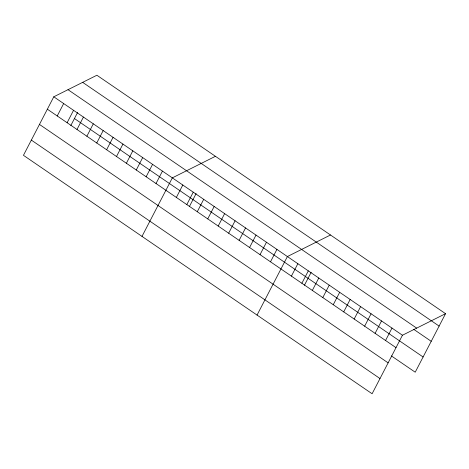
<?xml version="1.0" encoding="UTF-8"?>
<svg xmlns="http://www.w3.org/2000/svg" width="469" height="469" viewBox="0 0 469 469"><rect width="100%" height="100%" fill="white"/><g stroke="black" fill="none" stroke-linecap="round" stroke-linejoin="round"><path stroke-width="0.7" d="M53.788 96.796L23.45 155.321L372.11 393.761L402.449 335.235L445.55 313.679L96.89 75.239L53.788 96.796L402.449 335.235M57.23 115.966L63.667 103.555M67.114 122.72L73.545 110.309M70.825 125.522L77.567 112.513M76.992 129.473L83.423 117.062M86.871 136.233L93.302 123.822M96.749 142.986L103.18 130.575M106.627 149.74L113.058 137.329M116.505 156.499L122.937 144.089M126.384 163.253L132.815 150.842M136.262 170.013L142.693 157.602M146.14 176.766L152.572 164.355M156.019 183.52L162.456 171.109M141.996 236.394L172.334 177.868L215.435 156.306M176.356 197.431L182.793 185.021M186.82 204.584L193.251 192.173M189.37 206.589L196.112 193.586M197.279 211.736L203.71 199.325M207.738 218.888L214.169 206.477M218.196 226.04L224.633 213.63M228.655 233.199L235.092 220.788M239.12 240.351L245.551 227.94M249.578 247.503L256.01 235.092M260.037 254.655L266.468 242.244M270.496 261.808L276.927 249.397M257.053 315.08L287.391 256.549L330.493 234.992M291.419 276.118L297.85 263.707M301.878 283.27L308.309 270.859M304.428 285.275L311.17 272.272M312.336 290.422L318.768 278.011M322.795 297.575L329.226 285.164M333.254 304.727L339.691 292.316M343.713 311.879L350.15 299.468M354.177 319.037L360.608 306.626M364.636 326.19L371.067 313.779M375.094 333.342L381.526 320.931M385.553 340.494L391.99 328.083M445.55 313.679L415.212 372.204L391.386 355.912M82.667 82.351L439.119 326.09M68.011 89.685L416.671 328.124M413.793 329.385L431.228 341.309M74.442 118.546L423.102 356.985M47.351 109.207L396.012 347.646M39.466 124.426L388.127 362.865M31.341 140.102L380.001 378.547"/></g></svg>
